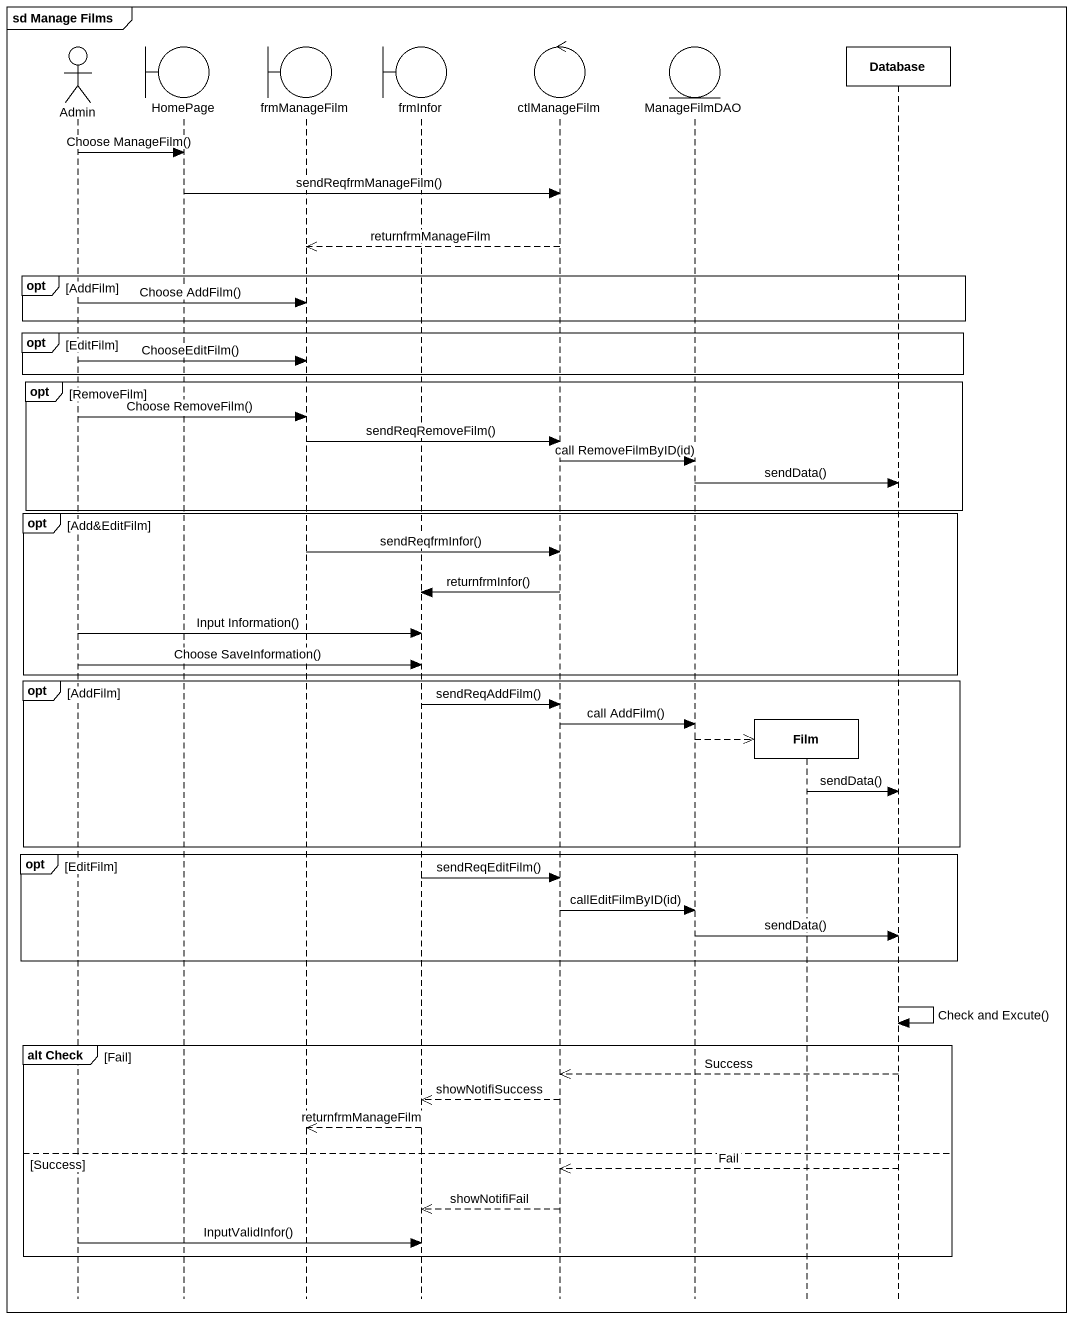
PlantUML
@startuml
mainframe sd Manage Films
hide footbox
actor Admin
boundary HomePage
boundary frmManageFilm
boundary frmInfor
control ctlManageFilm
entity ManageFilmDAO
participant Film
participant "Database" as Database_

Admin -> HomePage : Choose ManageFilm()
HomePage -> ctlManageFilm : sendReqfrmManageFilm()
ctlManageFilm -->> frmManageFilm : returnfrmManageFilm
opt AddFilm
  Admin -> frmManageFilm : Choose AddFilm()
end
opt EditFilm
  Admin -> frmManageFilm : ChooseEditFilm()
end
opt RemoveFilm
  Admin -> frmManageFilm : Choose RemoveFilm()
  frmManageFilm -> ctlManageFilm : sendReqRemoveFilm()
  ctlManageFilm -> ManageFilmDAO : call RemoveFilmByID(id)
  ManageFilmDAO -> Database_ : sendData()
end
opt Add&EditFilm
  frmManageFilm -> ctlManageFilm : sendReqfrmInfor()
  ctlManageFilm -> frmInfor : returnfrmInfor()
  Admin -> frmInfor : Input Information()
  Admin -> frmInfor : Choose SaveInformation()
end
opt AddFilm
  frmInfor -> ctlManageFilm : sendReqAddFilm()
  ctlManageFilm -> ManageFilmDAO : call AddFilm()
  ManageFilmDAO -->> Film **
  Film -> Database_ : sendData()
end
opt EditFilm
  frmInfor -> ctlManageFilm : sendReqEditFilm()
  ctlManageFilm -> ManageFilmDAO : callEditFilmByID(id)
  ManageFilmDAO -> Database_ : sendData()
end
Database_ -> Database_ : Check and Excute()
group alt Check [Fail]
  Database_ -->> ctlManageFilm : Success
  ctlManageFilm -->> frmInfor : showNotifiSuccess
  frmInfor -->> frmManageFilm : returnfrmManageFilm
else Success
  Database_ -->> ctlManageFilm : Fail
  ctlManageFilm -->> frmInfor : showNotifiFail
  Admin -> frmInfor : InputValidInfor()
end
@enduml
